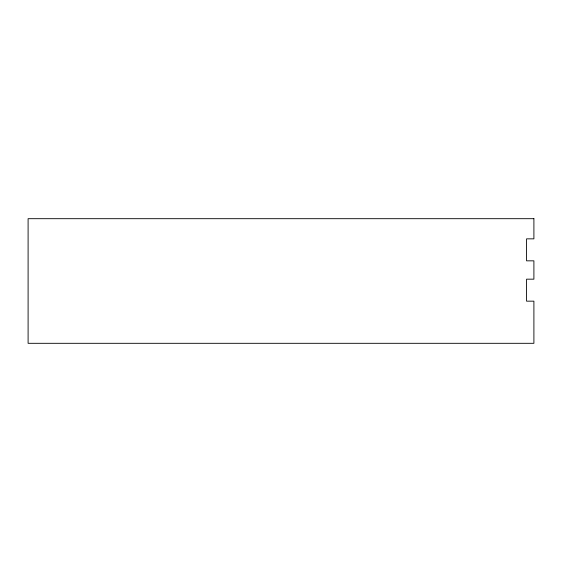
<?xml version="1.0" encoding="UTF-8"?>
<svg xmlns="http://www.w3.org/2000/svg" width="562" height="562" viewBox="0 0 562 562"><rect width="100%" height="100%" fill="white"/><g stroke="black" fill="none" stroke-linecap="round" stroke-linejoin="round"><path stroke-width="0.84" d="M533.9 218.688L28.1 218.688L28.1 343.312L533.9 343.312L533.9 301.162L526.573 301.162L526.573 279.166L533.9 279.166L533.9 260.838L526.573 260.838L526.573 238.85L533.9 238.85L533.9 218.688"/></g></svg>
